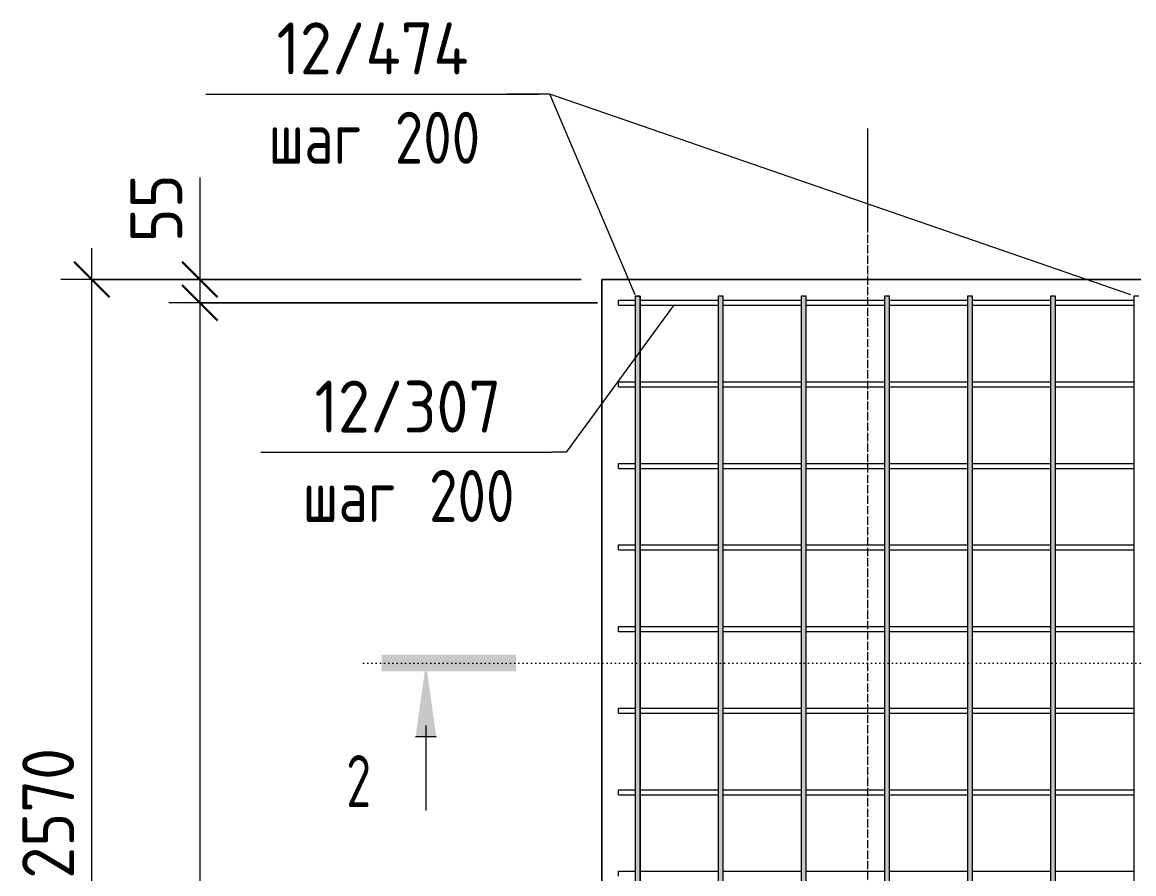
# Model space of a CAD drawing. Header units: millimetres. Extents: x 677 to 38046, y -1785 to 52249.
# Drawn here: x 10516 to 13191, y 49536 to 51584 of the extents above; entities that cross this region are included whole.
import ezdxf

# ---------------------------------------------------------------- set-up
doc = ezdxf.new("R2010")
doc.units = ezdxf.units.MM
doc.linetypes.add('02 Штрихпунктирная _20 мм_', pattern=[25, 20, -2.5, 0, -2.5])
doc.linetypes.add('04 Пунктир 10мм', pattern=[10, 0, -10])
for name, color, linetype, lineweight in [('AA_Dim', 7, 'Continuous', 9), ('AA_Dim-50', 7, 'Continuous', 9), ('AA_Linii', 7, 'Continuous', 9), ('AA_Oformlenie', 7, 'Continuous', 9), ('AA_Razrez', 7, 'Continuous', 9), ('AA_Vinoska', 7, 'Continuous', 9), ('KR_Armatura_Tonkie', 7, 'Continuous', 20), ('KR_Fundament', 7, 'Continuous', 20), ('Оси', 7, 'Continuous', 9)]:
    doc.layers.add(name, color=color, linetype=linetype, lineweight=lineweight)
doc.styles.add('ISOCPEUR_1', font='isocpeur.TTF', dxfattribs={"width": 0.9, "height": 125})
doc.styles.add('ISOCPEUR_2', font='isocpeur.TTF', dxfattribs={"width": 0.8, "height": 125})
doc.styles.add('ISOCPEUR_8', font='isocpeur.TTF', dxfattribs={"width": 0.7, "height": 125})
doc.dimstyles.new('00_Точн_3_знака__прозр_', dxfattribs={"dimscale": 304.8, "dimtxt": 125.344371, "dimasz": 0.278871, "dimexe": 0.246063, "dimexo": 0.164042, "dimgap": 0.016404, "dimtad": 1, "dimdec": 3, "dimrnd": 0.001, "dimdsep": 46, "dimtxsty": 'ISOCPEUR_1', "dimblk1": 'OBLIQUE', "dimblk2": 'OBLIQUE', "dimsah": 1, "dimcen": 0.09, "dimdle": 0.246063, "dimazin": 0, "dimtfac": 1, "dimtdec": 4, "dimtix": 1, "dimtmove": 0, "dimatfit": 3, "dimfxl": 1, "dimtvp": 1, "dimtolj": 1, "dimtzin": 0, "dimlwd": 18, "dimlwe": 18, "dimarcsym": 2})
doc.dimstyles.new('05_Округл_5мм__прозр_', dxfattribs={"dimscale": 304.8, "dimtxt": 125.344371, "dimasz": 0.278871, "dimexe": 0.246063, "dimexo": 0.164042, "dimgap": 0.016404, "dimtad": 1, "dimdec": 0, "dimrnd": 5, "dimdsep": 46, "dimtxsty": 'ISOCPEUR_1', "dimblk1": 'OBLIQUE', "dimblk2": 'OBLIQUE', "dimsah": 1, "dimcen": 0.09, "dimdle": 0.246063, "dimazin": 0, "dimtfac": 1, "dimtdec": 4, "dimtix": 1, "dimtmove": 1, "dimatfit": 3, "dimfxl": 1, "dimtvp": 1, "dimtolj": 1, "dimtzin": 0, "dimlwd": 18, "dimlwe": 18, "dimarcsym": 2})
doc.dimstyles.new('05_Округл_5мм__прозр__1', dxfattribs={"dimscale": 304.8, "dimtxt": 125.344371, "dimasz": 0.278871, "dimexe": 0.246063, "dimexo": 0.164042, "dimgap": 0.016404, "dimtad": 1, "dimdec": 0, "dimrnd": 5, "dimdsep": 46, "dimtxsty": 'ISOCPEUR_1', "dimblk1": 'OBLIQUE', "dimblk2": 'OBLIQUE', "dimsah": 1, "dimcen": 0.09, "dimdle": 0.246063, "dimazin": 0, "dimtfac": 1, "dimtdec": 4, "dimtix": 1, "dimtmove": 0, "dimatfit": 3, "dimfxl": 1, "dimtvp": 1, "dimtolj": 1, "dimtzin": 0, "dimlwd": 18, "dimlwe": 18, "dimarcsym": 2})

# ---------------------------------------------------------------- blocks, each defined once
blk = doc.blocks.new('Разрез - Номер узла_ спереди-394134-Схема расположения фонового армирования фундаментной плиты на отм_-0_890 входной группы в осях 1_1-3_1_Д_1-Ж_1')
at = {"layer": 'AA_Razrez'}
for points in [[(7.329, 0.404), (7.329, -0.394), (0.873, -0.394), (0.873, 0.404)], [(3.497, -3.533), (2.503, -3.533), (3, 0)]]:
    blk.add_hatch(color=256, dxfattribs=at).paths.add_polyline_path(points)
for p, q in [((3, -3), (3, -7.096)), ((2.503, -3.533), (3.497, -3.533))]:
    blk.add_line(p, q, dxfattribs=at)
blk = doc.blocks.new('042_М_Арматуры - Диам длина поз _засечка_-2469426-Схема расположения фонового армирования фундаментной плиты на отм_-0_890 входной группы в осях 1_1-3_1_Д_1-Ж_1')
at = {"layer": 'AA_Vinoska'}
blk.add_line((-6.5, 0), (6.5, 0), dxfattribs=at)
blk = doc.blocks.new('DIMBLOCK63-Схема расположения фонового армирования фундаментной плиты на отм_-0_890 входной группы в осях 1_1-3_1_Д_1-Ж_1')
at = {"layer": 'AA_Dim-50', "lineweight": 18}
for p, q in [((10684.2, 48395), (10684.2, 51040)), ((11860.9, 50965), (10609.2, 50965)), ((10684.2, 50965), (11860.9, 50965)), ((10674.1, 48395), (10759.2, 48395)), ((10684.2, 48395), (10674.1, 48395))]:
    blk.add_line(p, q, dxfattribs=at)
at = {"layer": 'AA_Dim-50', "lineweight": 30}
for p, q in [((10684.2, 50965), (10641.7, 51007.5)), ((10684.2, 50965), (10726.7, 50922.5)), ((10684.2, 48395), (10641.7, 48437.5)), ((10684.2, 48395), (10726.7, 48352.5))]:
    blk.add_line(p, q, dxfattribs=at)
at = {"layer": 'AA_Dim-50', "color": 0, "lineweight": 18, "insert": (10516.3, 49523.9), "char_height": 125, "width": 374.614, "attachment_point": 1, "rotation": 90, "line_spacing_factor": 1.135194, "style": 'ISOCPEUR_1'}
blk.add_mtext('2570', dxfattribs=at)
blk = doc.blocks.new('_Oblique')
at = {"color": 0, "linetype": 'ByBlock', "lineweight": -2}
blk.add_line((-0.5, -0.5), (0.5, 0.5), dxfattribs=at)
blk = doc.blocks.new('DIMBLOCK67-Схема расположения фонового армирования фундаментной плиты на отм_-0_890 входной группы в осях 1_1-3_1_Д_1-Ж_1')
at = {"layer": 'AA_Dim-50', "lineweight": 18}
for p, q in [((10944, 51210.1), (10944, 51004.1)), ((10944, 51040), (10944, 50909)), ((10944, 51004.1), (10944, 50937)), ((11860.9, 50965), (10869, 50965)), ((10944, 50965), (11860.9, 50965)), ((11900.9, 50909), (10869, 50909)), ((10944, 50909), (11900.9, 50909))]:
    blk.add_line(p, q, dxfattribs=at)
at = {"layer": 'AA_Dim-50', "lineweight": 30}
for p, q in [((10944, 50965), (10901.5, 51007.5)), ((10944, 50909), (10901.5, 50951.5)), ((10944, 50965), (10986.5, 50922.5)), ((10944, 50909), (10986.5, 50866.5))]:
    blk.add_line(p, q, dxfattribs=at)
at = {"layer": 'AA_Dim-50', "color": 0, "lineweight": 18, "insert": (10776.2, 51054.1), "char_height": 125, "width": 187.307, "attachment_point": 1, "rotation": 90, "line_spacing_factor": 1.135194, "style": 'ISOCPEUR_1'}
blk.add_mtext('55', dxfattribs=at)
blk = doc.blocks.new('DIMBLOCK68-Схема расположения фонового армирования фундаментной плиты на отм_-0_890 входной группы в осях 1_1-3_1_Д_1-Ж_1')
at = {"layer": 'AA_Dim-50', "lineweight": 30}
for p, q in [((10944, 50909), (10901.5, 50951.5)), ((10944, 50909), (10986.5, 50866.5)), ((10944, 46201), (10901.5, 46243.5)), ((10944, 46201), (10986.5, 46158.5))]:
    blk.add_line(p, q, dxfattribs=at)
at = {"layer": 'AA_Dim-50', "lineweight": 18}
for p, q in [((11900.9, 50909), (10869, 50909)), ((10944, 50909), (10944, 46201)), ((10944, 50909), (11900.9, 50909)), ((11900.9, 46201), (10869, 46201)), ((10944, 46201), (11900.9, 46201))]:
    blk.add_line(p, q, dxfattribs=at)
at = {"layer": 'AA_Dim-50', "color": 0, "lineweight": 18, "insert": (10776.2, 48139.9), "char_height": 125, "width": 996.133, "attachment_point": 1, "rotation": 90, "line_spacing_factor": 1.135194, "style": 'ISOCPEUR_1'}
blk.add_mtext('24х195=4710', dxfattribs=at)
blk = doc.blocks.new('042_М_Арматуры - Диам длина поз _ Шаг-2260295-Схема расположения фонового армирования фундаментной плиты на отм_-0_890 входной группы в осях 1_1-3_1_Д_1-Ж_1')
at = {"layer": 'AA_Vinoska'}
blk.add_line((-7, 0), (7, 0), dxfattribs=at)
blk = doc.blocks.new('042_М_Арматуры - Диам длина поз _ Комментарий-2260297-Схема расположения фонового армирования фундаментной плиты на отм_-0_890 входной группы в осях 1_1-3_1_Д_1-Ж_1')
at = {"layer": 'AA_Vinoska'}
blk.add_line((-8, 0), (8, 0), dxfattribs=at)

msp = doc.modelspace()

# ---------------------------------------------------------------- hatches: boundary and pattern name
at = {"layer": 'AA_Oformlenie'}
for points in [[(12002.8931, 46185), (12002.8931, 50925), (11990.8931, 50925), (11990.8931, 46185)], [(12202.8931, 46185), (12202.8931, 50925), (12190.8931, 50925), (12190.8931, 46185)], [(12402.8931, 46185), (12402.8931, 50925), (12390.8931, 50925), (12390.8931, 46185)], [(12590.8931, 46185), (12602.8931, 46185), (12602.8931, 50925), (12590.8931, 50925), (12590.8931, 46195)], [(12790.8931, 46185), (12802.8931, 46185), (12802.8931, 50925), (12790.8931, 50925), (12790.8931, 46195)], [(12990.8931, 46185), (13002.8931, 46185), (13002.8931, 50925), (12990.8931, 50925), (12990.8931, 46195)]]:
    msp.add_hatch(color=255, dxfattribs=at).paths.add_polyline_path(points)

# ---------------------------------------------------------------- linework, layer by layer
at = {"layer": 'AA_Linii'}
for p, q in [((12002.8931, 50925), (11990.8931, 50925)), ((11990.8931, 50925), (11990.8931, 46185)), ((12002.8931, 46185), (12002.8931, 50925)), ((12202.8931, 50925), (12190.8931, 50925)), ((12190.8931, 50925), (12190.8931, 46185)), ((12202.8931, 46185), (12202.8931, 50925)), ((12402.8931, 50925), (12390.8931, 50925)), ((12390.8931, 50925), (12390.8931, 46185)), ((12402.8931, 46185), (12402.8931, 50925)), ((12602.8931, 50925), (12590.8931, 50925)), ((12590.8931, 50925), (12590.8931, 46185)), ((12602.8931, 46185), (12602.8931, 50925)), ((12802.8931, 50925), (12790.8931, 50925)), ((12790.8931, 50925), (12790.8931, 46185)), ((12802.8931, 46185), (12802.8931, 50925)), ((13002.8931, 50925), (12990.8931, 50925)), ((12990.8931, 50925), (12990.8931, 46185)), ((13002.8931, 46185), (13002.8931, 50925)), ((13202.8931, 50925), (13190.8931, 50925)), ((13190.8931, 50925), (13190.8931, 46185))]:
    msp.add_line(p, q, dxfattribs=at)
at = {"layer": 'AA_Razrez', "linetype": '04 Пунктир 10мм'}
msp.add_line((11337.6717, 50042.5243), (15981.0982, 50042.5243), dxfattribs=at)
at = {"layer": 'AA_Vinoska'}
for p, q in [((11785.5355, 51410.5886), (11683.374, 51410.5886)), ((11785.5355, 51410.5886), (11758.374, 51410.5886)), ((11991.471, 50928.0694), (11785.5355, 51410.5886)), ((13183.6221, 50928.0694), (11785.5355, 51410.5886)), ((12083.2607, 50902.5952), (11825.0644, 50549.2767)), ((11825.0644, 50549.2767), (11790.8592, 50549.2767))]:
    msp.add_line(p, q, dxfattribs=at)
at = {"layer": 'KR_Armatura_Tonkie'}
for p, q in [((11990.8931, 50925), (11990.8931, 46185)), ((11990.8931, 50925), (12002.8931, 50925)), ((11990.8931, 50925), (11990.8931, 50915)), ((11990.8931, 50925), (12002.8931, 50925)), ((12002.8931, 50925), (12002.8931, 46185)), ((12002.8931, 50925), (12002.8931, 50915)), ((11950.8931, 50915), (11990.8931, 50915)), ((11950.8931, 50903), (11950.8931, 50915)), ((11950.8931, 50915), (11990.8931, 50915)), ((11950.8931, 50903), (11950.8931, 50915)), ((11950.8931, 50903), (11990.8931, 50903)), ((11950.8931, 50903), (11990.8931, 50903)), ((11990.8931, 50903), (11990.8931, 50718.8333)), ((12002.8931, 50915), (12190.8931, 50915)), ((12002.8931, 50915), (12190.8931, 50915)), ((12002.8931, 50903), (12190.8931, 50903)), ((12002.8931, 50903), (12190.8931, 50903)), ((12002.8931, 50903), (12002.8931, 50718.8333)), ((12202.8931, 50915), (12390.8931, 50915)), ((12202.8931, 50915), (12390.8931, 50915)), ((12202.8931, 50903), (12390.8931, 50903)), ((12202.8931, 50903), (12390.8931, 50903)), ((12402.8931, 50915), (12590.8931, 50915)), ((12402.8931, 50915), (12590.8931, 50915)), ((12402.8931, 50903), (12590.8931, 50903)), ((12402.8931, 50903), (12590.8931, 50903)), ((12602.8931, 50915), (12790.8931, 50915)), ((12602.8931, 50915), (12790.8931, 50915)), ((12602.8931, 50903), (12790.8931, 50903)), ((12602.8931, 50903), (12790.8931, 50903)), ((12802.8931, 50915), (12990.8931, 50915)), ((12802.8931, 50915), (12990.8931, 50915)), ((12802.8931, 50903), (12990.8931, 50903)), ((12802.8931, 50903), (12990.8931, 50903)), ((13002.8931, 50915), (13190.8931, 50915)), ((13002.8931, 50915), (13190.8931, 50915)), ((13002.8931, 50903), (13190.8931, 50903)), ((13002.8931, 50903), (13190.8931, 50903)), ((11950.8931, 50718.8333), (11990.8931, 50718.8333)), ((11950.8931, 50706.8333), (11950.8931, 50718.8333)), ((11950.8931, 50718.8333), (11990.8931, 50718.8333)), ((11950.8931, 50706.8333), (11950.8931, 50718.8333)), ((12002.8931, 50718.8333), (12190.8931, 50718.8333)), ((12002.8931, 50718.8333), (12190.8931, 50718.8333)), ((12202.8931, 50718.8333), (12390.8931, 50718.8333)), ((12202.8931, 50718.8333), (12390.8931, 50718.8333)), ((12402.8931, 50718.8333), (12590.8931, 50718.8333)), ((12402.8931, 50718.8333), (12590.8931, 50718.8333)), ((12602.8931, 50718.8333), (12790.8931, 50718.8333)), ((12602.8931, 50718.8333), (12790.8931, 50718.8333)), ((12802.8931, 50718.8333), (12990.8931, 50718.8333)), ((12802.8931, 50718.8333), (12990.8931, 50718.8333)), ((13002.8931, 50718.8333), (13190.8931, 50718.8333)), ((13002.8931, 50718.8333), (13190.8931, 50718.8333)), ((11950.8931, 50706.8333), (11990.8931, 50706.8333)), ((11950.8931, 50706.8333), (11990.8931, 50706.8333)), ((11990.8931, 50706.8333), (11990.8931, 50522.6667)), ((12002.8931, 50706.8333), (12190.8931, 50706.8333)), ((12002.8931, 50706.8333), (12190.8931, 50706.8333)), ((12002.8931, 50706.8333), (12002.8931, 50522.6667)), ((12202.8931, 50706.8333), (12390.8931, 50706.8333)), ((12202.8931, 50706.8333), (12390.8931, 50706.8333)), ((12402.8931, 50706.8333), (12590.8931, 50706.8333)), ((12402.8931, 50706.8333), (12590.8931, 50706.8333)), ((12602.8931, 50706.8333), (12790.8931, 50706.8333)), ((12602.8931, 50706.8333), (12790.8931, 50706.8333)), ((12802.8931, 50706.8333), (12990.8931, 50706.8333)), ((12802.8931, 50706.8333), (12990.8931, 50706.8333)), ((13002.8931, 50706.8333), (13190.8931, 50706.8333)), ((13002.8931, 50706.8333), (13190.8931, 50706.8333)), ((11950.8931, 50522.6667), (11990.8931, 50522.6667)), ((11950.8931, 50510.6667), (11950.8931, 50522.6667)), ((11950.8931, 50522.6667), (11990.8931, 50522.6667)), ((11950.8931, 50510.6667), (11950.8931, 50522.6667)), ((12002.8931, 50522.6667), (12190.8931, 50522.6667)), ((12002.8931, 50522.6667), (12190.8931, 50522.6667)), ((12202.8931, 50522.6667), (12390.8931, 50522.6667)), ((12202.8931, 50522.6667), (12390.8931, 50522.6667)), ((12402.8931, 50522.6667), (12590.8931, 50522.6667)), ((12402.8931, 50522.6667), (12590.8931, 50522.6667)), ((12602.8931, 50522.6667), (12790.8931, 50522.6667)), ((12602.8931, 50522.6667), (12790.8931, 50522.6667)), ((12802.8931, 50522.6667), (12990.8931, 50522.6667)), ((12802.8931, 50522.6667), (12990.8931, 50522.6667)), ((13002.8931, 50522.6667), (13190.8931, 50522.6667)), ((13002.8931, 50522.6667), (13190.8931, 50522.6667)), ((11950.8931, 50510.6667), (11990.8931, 50510.6667)), ((11950.8931, 50510.6667), (11990.8931, 50510.6667)), ((11990.8931, 50510.6667), (11990.8931, 50326.5)), ((12002.8931, 50510.6667), (12190.8931, 50510.6667)), ((12002.8931, 50510.6667), (12190.8931, 50510.6667)), ((12002.8931, 50510.6667), (12002.8931, 50326.5)), ((12202.8931, 50510.6667), (12390.8931, 50510.6667)), ((12202.8931, 50510.6667), (12390.8931, 50510.6667)), ((12402.8931, 50510.6667), (12590.8931, 50510.6667)), ((12402.8931, 50510.6667), (12590.8931, 50510.6667)), ((12602.8931, 50510.6667), (12790.8931, 50510.6667)), ((12602.8931, 50510.6667), (12790.8931, 50510.6667)), ((12802.8931, 50510.6667), (12990.8931, 50510.6667)), ((12802.8931, 50510.6667), (12990.8931, 50510.6667)), ((13002.8931, 50510.6667), (13190.8931, 50510.6667)), ((13002.8931, 50510.6667), (13190.8931, 50510.6667)), ((11950.8931, 50326.5), (11990.8931, 50326.5)), ((11950.8931, 50314.5), (11950.8931, 50326.5)), ((11950.8931, 50326.5), (11990.8931, 50326.5)), ((11950.8931, 50314.5), (11950.8931, 50326.5)), ((11950.8931, 50314.5), (11990.8931, 50314.5)), ((11950.8931, 50314.5), (11990.8931, 50314.5)), ((11990.8931, 50314.5), (11990.8931, 50130.3333)), ((12002.8931, 50326.5), (12190.8931, 50326.5)), ((12002.8931, 50326.5), (12190.8931, 50326.5)), ((12002.8931, 50314.5), (12190.8931, 50314.5)), ((12002.8931, 50314.5), (12190.8931, 50314.5)), ((12002.8931, 50314.5), (12002.8931, 50130.3333)), ((12202.8931, 50326.5), (12390.8931, 50326.5)), ((12202.8931, 50326.5), (12390.8931, 50326.5)), ((12202.8931, 50314.5), (12390.8931, 50314.5)), ((12202.8931, 50314.5), (12390.8931, 50314.5)), ((12402.8931, 50326.5), (12590.8931, 50326.5)), ((12402.8931, 50326.5), (12590.8931, 50326.5)), ((12402.8931, 50314.5), (12590.8931, 50314.5)), ((12402.8931, 50314.5), (12590.8931, 50314.5)), ((12602.8931, 50326.5), (12790.8931, 50326.5)), ((12602.8931, 50326.5), (12790.8931, 50326.5)), ((12602.8931, 50314.5), (12790.8931, 50314.5)), ((12602.8931, 50314.5), (12790.8931, 50314.5)), ((12802.8931, 50326.5), (12990.8931, 50326.5)), ((12802.8931, 50326.5), (12990.8931, 50326.5)), ((12802.8931, 50314.5), (12990.8931, 50314.5)), ((12802.8931, 50314.5), (12990.8931, 50314.5)), ((13002.8931, 50326.5), (13190.8931, 50326.5)), ((13002.8931, 50326.5), (13190.8931, 50326.5)), ((13002.8931, 50314.5), (13190.8931, 50314.5)), ((13002.8931, 50314.5), (13190.8931, 50314.5)), ((11950.8931, 50130.3333), (11990.8931, 50130.3333)), ((11950.8931, 50118.3333), (11950.8931, 50130.3333)), ((11950.8931, 50130.3333), (11990.8931, 50130.3333)), ((11950.8931, 50118.3333), (11950.8931, 50130.3333)), ((12002.8931, 50130.3333), (12190.8931, 50130.3333)), ((12002.8931, 50130.3333), (12190.8931, 50130.3333)), ((12202.8931, 50130.3333), (12390.8931, 50130.3333)), ((12202.8931, 50130.3333), (12390.8931, 50130.3333)), ((12402.8931, 50130.3333), (12590.8931, 50130.3333)), ((12402.8931, 50130.3333), (12590.8931, 50130.3333)), ((12602.8931, 50130.3333), (12790.8931, 50130.3333)), ((12602.8931, 50130.3333), (12790.8931, 50130.3333)), ((12802.8931, 50130.3333), (12990.8931, 50130.3333)), ((12802.8931, 50130.3333), (12990.8931, 50130.3333)), ((13002.8931, 50130.3333), (13190.8931, 50130.3333)), ((13002.8931, 50130.3333), (13190.8931, 50130.3333)), ((11950.8931, 50118.3333), (11990.8931, 50118.3333)), ((11950.8931, 50118.3333), (11990.8931, 50118.3333)), ((11990.8931, 50118.3333), (11990.8931, 49934.1667)), ((12002.8931, 50118.3333), (12190.8931, 50118.3333)), ((12002.8931, 50118.3333), (12190.8931, 50118.3333)), ((12002.8931, 50118.3333), (12002.8931, 49934.1667)), ((12202.8931, 50118.3333), (12390.8931, 50118.3333)), ((12202.8931, 50118.3333), (12390.8931, 50118.3333)), ((12402.8931, 50118.3333), (12590.8931, 50118.3333)), ((12402.8931, 50118.3333), (12590.8931, 50118.3333)), ((12602.8931, 50118.3333), (12790.8931, 50118.3333)), ((12602.8931, 50118.3333), (12790.8931, 50118.3333)), ((12802.8931, 50118.3333), (12990.8931, 50118.3333)), ((12802.8931, 50118.3333), (12990.8931, 50118.3333)), ((13002.8931, 50118.3333), (13190.8931, 50118.3333)), ((13002.8931, 50118.3333), (13190.8931, 50118.3333)), ((11950.8931, 49934.1667), (11990.8931, 49934.1667)), ((11950.8931, 49922.1667), (11950.8931, 49934.1667)), ((11950.8931, 49934.1667), (11990.8931, 49934.1667)), ((11950.8931, 49922.1667), (11950.8931, 49934.1667)), ((12002.8931, 49934.1667), (12190.8931, 49934.1667)), ((12002.8931, 49934.1667), (12190.8931, 49934.1667)), ((12202.8931, 49934.1667), (12390.8931, 49934.1667)), ((12202.8931, 49934.1667), (12390.8931, 49934.1667)), ((12402.8931, 49934.1667), (12590.8931, 49934.1667)), ((12402.8931, 49934.1667), (12590.8931, 49934.1667)), ((12602.8931, 49934.1667), (12790.8931, 49934.1667)), ((12602.8931, 49934.1667), (12790.8931, 49934.1667)), ((12802.8931, 49934.1667), (12990.8931, 49934.1667)), ((12802.8931, 49934.1667), (12990.8931, 49934.1667)), ((13002.8931, 49934.1667), (13190.8931, 49934.1667)), ((13002.8931, 49934.1667), (13190.8931, 49934.1667)), ((11950.8931, 49922.1667), (11990.8931, 49922.1667)), ((11950.8931, 49922.1667), (11990.8931, 49922.1667)), ((11990.8931, 49922.1667), (11990.8931, 49738)), ((12002.8931, 49922.1667), (12190.8931, 49922.1667)), ((12002.8931, 49922.1667), (12190.8931, 49922.1667)), ((12002.8931, 49922.1667), (12002.8931, 49738)), ((12202.8931, 49922.1667), (12390.8931, 49922.1667)), ((12202.8931, 49922.1667), (12390.8931, 49922.1667)), ((12402.8931, 49922.1667), (12590.8931, 49922.1667)), ((12402.8931, 49922.1667), (12590.8931, 49922.1667)), ((12602.8931, 49922.1667), (12790.8931, 49922.1667)), ((12602.8931, 49922.1667), (12790.8931, 49922.1667)), ((12802.8931, 49922.1667), (12990.8931, 49922.1667)), ((12802.8931, 49922.1667), (12990.8931, 49922.1667)), ((13002.8931, 49922.1667), (13190.8931, 49922.1667)), ((13002.8931, 49922.1667), (13190.8931, 49922.1667)), ((11950.8931, 49738), (11990.8931, 49738)), ((11950.8931, 49726), (11950.8931, 49738)), ((11950.8931, 49738), (11990.8931, 49738)), ((11950.8931, 49726), (11950.8931, 49738)), ((11950.8931, 49726), (11990.8931, 49726)), ((11950.8931, 49726), (11990.8931, 49726)), ((11990.8931, 49726), (11990.8931, 49541.8333)), ((12002.8931, 49738), (12190.8931, 49738)), ((12002.8931, 49738), (12190.8931, 49738)), ((12002.8931, 49726), (12190.8931, 49726)), ((12002.8931, 49726), (12190.8931, 49726)), ((12002.8931, 49726), (12002.8931, 49541.8333)), ((12202.8931, 49738), (12390.8931, 49738)), ((12202.8931, 49738), (12390.8931, 49738)), ((12202.8931, 49726), (12390.8931, 49726)), ((12202.8931, 49726), (12390.8931, 49726)), ((12402.8931, 49738), (12590.8931, 49738)), ((12402.8931, 49738), (12590.8931, 49738)), ((12402.8931, 49726), (12590.8931, 49726)), ((12402.8931, 49726), (12590.8931, 49726)), ((12602.8931, 49738), (12790.8931, 49738)), ((12602.8931, 49738), (12790.8931, 49738)), ((12602.8931, 49726), (12790.8931, 49726)), ((12602.8931, 49726), (12790.8931, 49726)), ((12802.8931, 49738), (12990.8931, 49738)), ((12802.8931, 49738), (12990.8931, 49738)), ((12802.8931, 49726), (12990.8931, 49726)), ((12802.8931, 49726), (12990.8931, 49726)), ((13002.8931, 49738), (13190.8931, 49738)), ((13002.8931, 49738), (13190.8931, 49738)), ((13002.8931, 49726), (13190.8931, 49726)), ((13002.8931, 49726), (13190.8931, 49726)), ((11950.8931, 49541.8333), (11990.8931, 49541.8333)), ((11950.8931, 49529.8333), (11950.8931, 49541.8333)), ((12002.8931, 49541.8333), (12190.8931, 49541.8333)), ((12202.8931, 49541.8333), (12390.8931, 49541.8333)), ((12402.8931, 49541.8333), (12590.8931, 49541.8333)), ((12602.8931, 49541.8333), (12790.8931, 49541.8333)), ((12802.8931, 49541.8333), (12990.8931, 49541.8333)), ((13002.8931, 49541.8333), (13190.8931, 49541.8333))]:
    msp.add_line(p, q, dxfattribs=at)
at = {"layer": 'KR_Fundament'}
for p, q in [((11910.8931, 46145), (11910.8931, 50965)), ((11910.8931, 50965), (15060.8931, 50965)), ((15060.8931, 50965), (11910.8931, 50965)), ((11910.8931, 50965), (11910.8931, 46145))]:
    msp.add_line(p, q, dxfattribs=at)
at = {"layer": 'Оси'}
msp.add_line((12550.8931, 51078.091), (12550.8931, 51328.091), dxfattribs=at)
at = {"layer": 'Оси', "linetype": '02 Штрихпунктирная _20 мм_'}
msp.add_line((12550.8931, 45606.0776), (12550.8931, 51078.091), dxfattribs=at)

# ---------------------------------------------------------------- block references
at = {"layer": 'AA_Razrez', "xscale": 49.99999999999998, "yscale": 49.99999999999998, "zscale": 49.99999999999998}
msp.add_blockref('Разрез - Номер узла_ спереди-394134-Схема расположения фонового армирования фундаментной плиты на отм_-0_890 входной группы в осях 1_1-3_1_Д_1-Ж_1', (11337.6717, 50042.5243), dxfattribs=at)
at = {"layer": 'AA_Vinoska', "xscale": 49.99999999999998, "yscale": 49.99999999999998, "zscale": 49.99999999999998}
for name, p in [('042_М_Арматуры - Диам длина поз _ Комментарий-2260297-Схема расположения фонового армирования фундаментной плиты на отм_-0_890 входной группы в осях 1_1-3_1_Д_1-Ж_1', (11358.374, 51410.5886)), ('042_М_Арматуры - Диам длина поз _засечка_-2469426-Схема расположения фонового армирования фундаментной плиты на отм_-0_890 входной группы в осях 1_1-3_1_Д_1-Ж_1', (11358.374, 51410.5886)), ('042_М_Арматуры - Диам длина поз _ Шаг-2260295-Схема расположения фонового армирования фундаментной плиты на отм_-0_890 входной группы в осях 1_1-3_1_Д_1-Ж_1', (11440.8592, 50549.2767))]:
    msp.add_blockref(name, p, dxfattribs=at)

# ---------------------------------------------------------------- texts
at = {"layer": 'AA_Razrez', "insert": (11296.0504, 49821.3401), "char_height": 125, "width": 75.759469, "attachment_point": 1, "style": 'ISOCPEUR_8'}
msp.add_mtext('\\fISOCPEUR|b0|i0|c204|p34|;\\W.7;2', dxfattribs=at)
at = {"layer": 'AA_Vinoska', "char_height": 125, "attachment_point": 1}
for s, insert, width, style in [('12/474', (11128.231, 51583.1011), 577.215, 'ISOCPEUR_1'), ('12/474', (11128.231, 51583.1011), 577.215, 'ISOCPEUR_1'), (' 200', (11349.2269, 51368.1485), 333.502, 'ISOCPEUR_2'), ('шаг', (11108.456, 51368.1485), 291.81425, 'ISOCPEUR_2'), ('12/307', (11219.7162, 50721.7891), 555.569437, 'ISOCPEUR_1'), (' 200', (11431.712, 50506.8365), 333.502, 'ISOCPEUR_2'), ('шаг', (11190.9412, 50506.8365), 291.81425, 'ISOCPEUR_2')]:
    msp.add_mtext(s, dxfattribs=dict(at, insert=insert, width=width, style=style))

# ---------------------------------------------------------------- dimensions: what is measured, and where the dimension line sits
at = {"layer": 'AA_Dim', "lineweight": 18}
dim = msp.add_linear_dim(base=(10944.0338, 50909), p1=(11910.8931, 50965), p2=(11950.8931, 50909), angle=90, dimstyle='05_Округл_5мм__прозр_', override={"dimpost": '<>', "dimfxl": 68.818602}, dxfattribs=at)
dim.commit()
dim.dimension.update_dxf_attribs({"geometry": 'DIMBLOCK67-Схема расположения фонового армирования фундаментной плиты на отм_-0_890 входной группы в осях 1_1-3_1_Д_1-Ж_1', "text_midpoint": (10859.5274, 51147.7035), "dimtype": 160, "text_rotation": 90})
for base, p1, p2, dimstyle, override, picture, middle in [((10684.1836, 50965), (10624.0795, 48395), (11910.8931, 50965), '00_Точн_3_знака__прозр_', {"dimpost": '<>', "dimfxl": 2874.158854}, 'DIMBLOCK63-Схема расположения фонового армирования фундаментной плиты на отм_-0_890 входной группы в осях 1_1-3_1_Д_1-Ж_1', (10616.6836, 49680)), ((10944.0338, 46201), (11950.8931, 50909), (11950.8931, 46201), '05_Округл_5мм__прозр__1', {"dimpost": '24х195=<>', "dimfxl": 4708}, 'DIMBLOCK68-Схема расположения фонового армирования фундаментной плиты на отм_-0_890 входной группы в осях 1_1-3_1_Д_1-Ж_1', (10876.5338, 48555))]:
    dim = msp.add_linear_dim(base=base, p1=p1, p2=p2, angle=90, dimstyle=dimstyle, override=override, dxfattribs=at)
    dim.commit()
    dim.dimension.update_dxf_attribs({"geometry": picture, "text_midpoint": middle})

doc.saveas('drawing.dxf')
